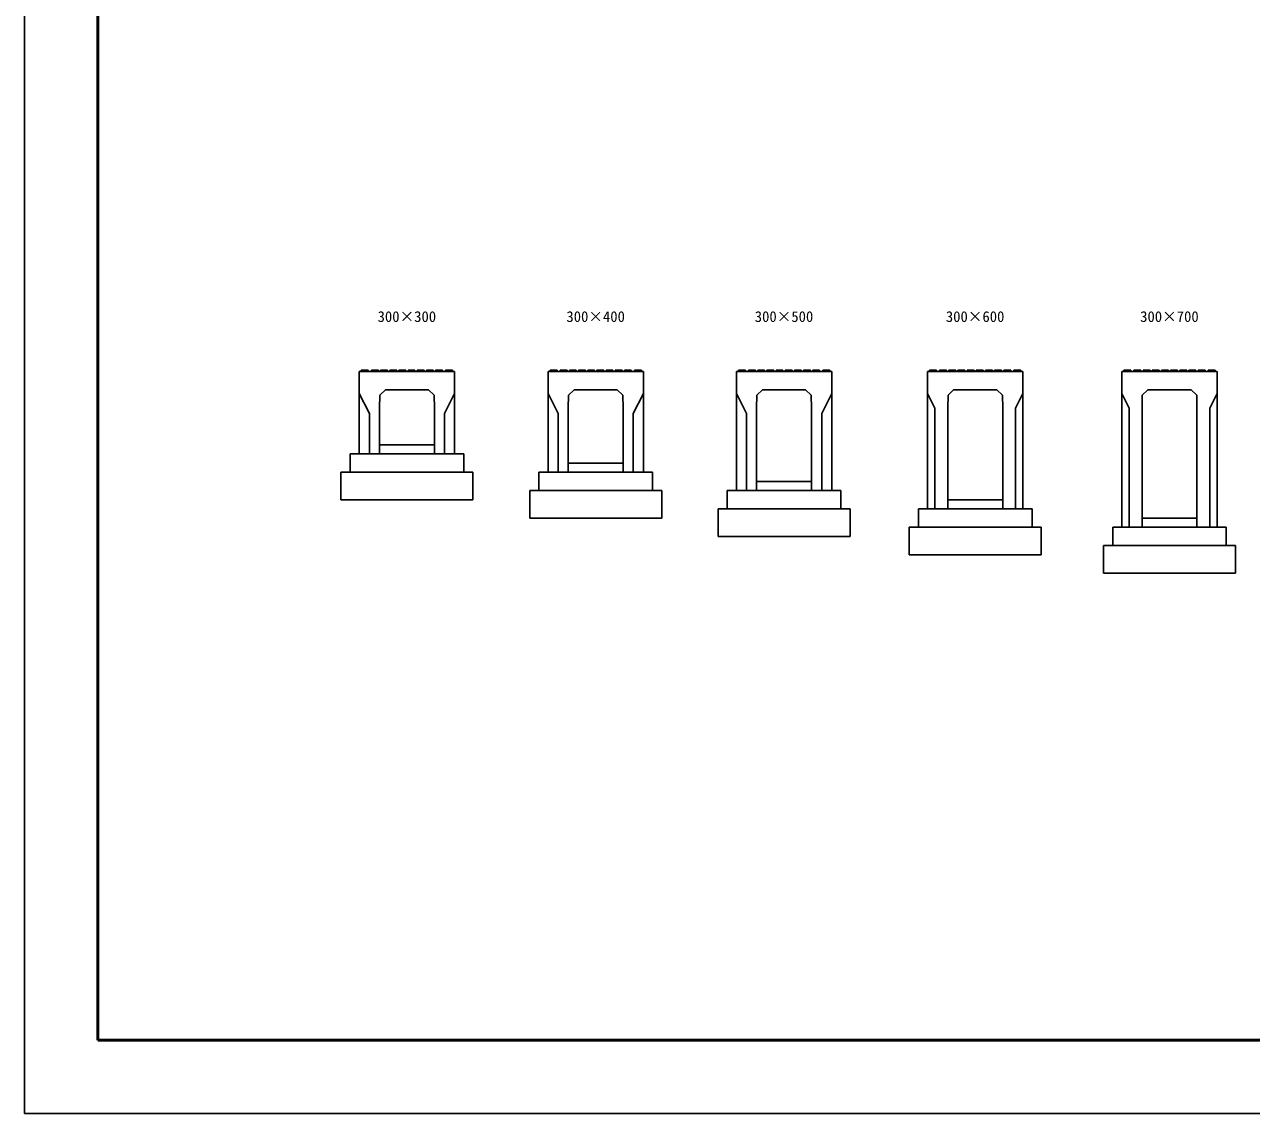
# Model space of a CAD drawing. Units: millimetres, scale not verified. Extents: x -16800 to 16800, y -5940 to 5940.
# Drawn here: x -16800 to -10107, y -5940 to 0 of the extents above; entities that cross this region are included whole.
import ezdxf
from ezdxf.enums import TextEntityAlignment as Align

# ---------------------------------------------------------------- set-up
doc = ezdxf.new("R2010")
doc.units = ezdxf.units.MM
doc.header["$LTSCALE"] = 20
for name, color, linetype, lineweight in [('0-1_Defpoints', 5, 'Continuous', 25), ('0-2_HATCH', 6, 'Continuous', 25), ('0-5_OUTLINE', 3, 'Continuous', 25), ('0-6_TXT', 7, 'Continuous', 25), ('0-7_WAKU', 3, 'Continuous', 25)]:
    doc.layers.add(name, color=color, linetype=linetype, lineweight=lineweight)
doc.styles.add('ＭＳ ゴシック', font='')
doc.styles.get('ＭＳ ゴシック').set_extended_font_data('MS Gothic')

msp = doc.modelspace()

# ---------------------------------------------------------------- linework, layer by layer
at = {"layer": '0-1_Defpoints'}
msp.add_lwpolyline([(-16800, -5940), (0, -5940), (0, 5940), (-16800, 5940)], close=True, dxfattribs=at)
at = {"layer": '0-2_HATCH'}
for p, q in [((-14963.94, -1892.13), (-14962.94, -1885.63)), ((-14962.94, -1885.63), (-14924.94, -1885.63)), ((-14923.94, -1892.13), (-14924.94, -1885.63)), ((-14908.94, -1892.13), (-14907.94, -1885.63)), ((-14907.94, -1885.63), (-14869.94, -1885.63)), ((-14868.94, -1892.13), (-14869.94, -1885.63)), ((-14858.94, -1892.13), (-14857.94, -1885.63)), ((-14857.94, -1885.63), (-14819.94, -1885.63)), ((-14818.94, -1892.13), (-14819.94, -1885.63)), ((-14808.94, -1892.13), (-14807.94, -1885.63)), ((-14807.94, -1885.63), (-14769.94, -1885.63)), ((-14768.94, -1892.13), (-14769.94, -1885.63)), ((-14758.94, -1892.13), (-14757.94, -1885.63)), ((-14757.94, -1885.63), (-14719.94, -1885.63)), ((-14718.94, -1892.13), (-14719.94, -1885.63)), ((-14708.94, -1892.13), (-14707.94, -1885.63)), ((-14669.94, -1885.63), (-14707.94, -1885.63)), ((-14668.94, -1892.13), (-14669.94, -1885.63)), ((-14658.94, -1892.13), (-14657.94, -1885.63)), ((-14619.94, -1885.63), (-14657.94, -1885.63)), ((-14618.94, -1892.13), (-14619.94, -1885.63)), ((-14608.94, -1892.13), (-14607.94, -1885.63)), ((-14569.94, -1885.63), (-14607.94, -1885.63)), ((-14568.94, -1892.13), (-14569.94, -1885.63)), ((-14558.94, -1892.13), (-14557.94, -1885.63)), ((-14519.94, -1885.63), (-14557.94, -1885.63)), ((-14518.94, -1892.13), (-14519.94, -1885.63)), ((-14503.94, -1892.13), (-14502.94, -1885.63)), ((-14464.94, -1885.63), (-14502.94, -1885.63)), ((-14463.94, -1892.13), (-14464.94, -1885.63)), ((-13933.94, -1892.13), (-13932.94, -1885.63)), ((-13932.94, -1885.63), (-13894.94, -1885.63)), ((-13893.94, -1892.13), (-13894.94, -1885.63)), ((-13878.94, -1892.13), (-13877.94, -1885.63)), ((-13877.94, -1885.63), (-13839.94, -1885.63)), ((-13838.94, -1892.13), (-13839.94, -1885.63)), ((-13828.94, -1892.13), (-13827.94, -1885.63)), ((-13827.94, -1885.63), (-13789.94, -1885.63)), ((-13788.94, -1892.13), (-13789.94, -1885.63)), ((-13778.94, -1892.13), (-13777.94, -1885.63)), ((-13777.94, -1885.63), (-13739.94, -1885.63)), ((-13738.94, -1892.13), (-13739.94, -1885.63)), ((-13728.94, -1892.13), (-13727.94, -1885.63)), ((-13727.94, -1885.63), (-13689.94, -1885.63)), ((-13688.94, -1892.13), (-13689.94, -1885.63)), ((-13678.94, -1892.13), (-13677.94, -1885.63)), ((-13639.94, -1885.63), (-13677.94, -1885.63)), ((-13638.94, -1892.13), (-13639.94, -1885.63)), ((-13628.94, -1892.13), (-13627.94, -1885.63)), ((-13589.94, -1885.63), (-13627.94, -1885.63)), ((-13588.94, -1892.13), (-13589.94, -1885.63)), ((-13578.94, -1892.13), (-13577.94, -1885.63)), ((-13539.94, -1885.63), (-13577.94, -1885.63)), ((-13538.94, -1892.13), (-13539.94, -1885.63)), ((-13528.94, -1892.13), (-13527.94, -1885.63)), ((-13489.94, -1885.63), (-13527.94, -1885.63)), ((-13488.94, -1892.13), (-13489.94, -1885.63)), ((-13473.94, -1892.13), (-13472.94, -1885.63)), ((-13434.94, -1885.63), (-13472.94, -1885.63)), ((-13433.94, -1892.13), (-13434.94, -1885.63)), ((-12906.44, -1892.13), (-12905.44, -1885.63)), ((-12905.44, -1885.63), (-12867.44, -1885.63)), ((-12866.44, -1892.13), (-12867.44, -1885.63)), ((-12851.44, -1892.13), (-12850.44, -1885.63)), ((-12850.44, -1885.63), (-12812.44, -1885.63)), ((-12811.44, -1892.13), (-12812.44, -1885.63)), ((-12801.44, -1892.13), (-12800.44, -1885.63)), ((-12800.44, -1885.63), (-12762.44, -1885.63)), ((-12761.44, -1892.13), (-12762.44, -1885.63)), ((-12751.44, -1892.13), (-12750.44, -1885.63)), ((-12750.44, -1885.63), (-12712.44, -1885.63)), ((-12711.44, -1892.13), (-12712.44, -1885.63)), ((-12701.44, -1892.13), (-12700.44, -1885.63)), ((-12700.44, -1885.63), (-12662.44, -1885.63)), ((-12661.44, -1892.13), (-12662.44, -1885.63)), ((-12651.44, -1892.13), (-12650.44, -1885.63)), ((-12612.44, -1885.63), (-12650.44, -1885.63)), ((-12611.44, -1892.13), (-12612.44, -1885.63)), ((-12601.44, -1892.13), (-12600.44, -1885.63)), ((-12562.44, -1885.63), (-12600.44, -1885.63)), ((-12561.44, -1892.13), (-12562.44, -1885.63)), ((-12551.44, -1892.13), (-12550.44, -1885.63)), ((-12512.44, -1885.63), (-12550.44, -1885.63)), ((-12511.44, -1892.13), (-12512.44, -1885.63)), ((-12501.44, -1892.13), (-12500.44, -1885.63)), ((-12462.44, -1885.63), (-12500.44, -1885.63)), ((-12461.44, -1892.13), (-12462.44, -1885.63)), ((-12446.44, -1892.13), (-12445.44, -1885.63)), ((-12407.44, -1885.63), (-12445.44, -1885.63)), ((-12406.44, -1892.13), (-12407.44, -1885.63)), ((-11863.94, -1892.13), (-11862.94, -1885.63)), ((-11862.94, -1885.63), (-11824.94, -1885.63)), ((-11823.94, -1892.13), (-11824.94, -1885.63)), ((-11808.94, -1892.13), (-11807.94, -1885.63)), ((-11807.94, -1885.63), (-11769.94, -1885.63)), ((-11768.94, -1892.13), (-11769.94, -1885.63)), ((-11758.94, -1892.13), (-11757.94, -1885.63)), ((-11757.94, -1885.63), (-11719.94, -1885.63)), ((-11718.94, -1892.13), (-11719.94, -1885.63)), ((-11708.94, -1892.13), (-11707.94, -1885.63)), ((-11707.94, -1885.63), (-11669.94, -1885.63)), ((-11668.94, -1892.13), (-11669.94, -1885.63)), ((-11658.94, -1892.13), (-11657.94, -1885.63)), ((-11657.94, -1885.63), (-11619.94, -1885.63)), ((-11618.94, -1892.13), (-11619.94, -1885.63)), ((-11608.94, -1892.13), (-11607.94, -1885.63)), ((-11569.94, -1885.63), (-11607.94, -1885.63)), ((-11568.94, -1892.13), (-11569.94, -1885.63)), ((-11558.94, -1892.13), (-11557.94, -1885.63)), ((-11519.94, -1885.63), (-11557.94, -1885.63)), ((-11518.94, -1892.13), (-11519.94, -1885.63)), ((-11508.94, -1892.13), (-11507.94, -1885.63)), ((-11469.94, -1885.63), (-11507.94, -1885.63)), ((-11468.94, -1892.13), (-11469.94, -1885.63)), ((-11458.94, -1892.13), (-11457.94, -1885.63)), ((-11419.94, -1885.63), (-11457.94, -1885.63)), ((-11418.94, -1892.13), (-11419.94, -1885.63)), ((-11403.94, -1892.13), (-11402.94, -1885.63)), ((-11364.94, -1885.63), (-11402.94, -1885.63)), ((-11363.94, -1892.13), (-11364.94, -1885.63)), ((-10803.94, -1892.13), (-10802.94, -1885.63)), ((-10802.94, -1885.63), (-10764.94, -1885.63)), ((-10763.94, -1892.13), (-10764.94, -1885.63)), ((-10748.94, -1892.13), (-10747.94, -1885.63)), ((-10747.94, -1885.63), (-10709.94, -1885.63)), ((-10708.94, -1892.13), (-10709.94, -1885.63)), ((-10698.94, -1892.13), (-10697.94, -1885.63)), ((-10697.94, -1885.63), (-10659.94, -1885.63)), ((-10658.94, -1892.13), (-10659.94, -1885.63)), ((-10648.94, -1892.13), (-10647.94, -1885.63)), ((-10647.94, -1885.63), (-10609.94, -1885.63)), ((-10608.94, -1892.13), (-10609.94, -1885.63)), ((-10598.94, -1892.13), (-10597.94, -1885.63)), ((-10597.94, -1885.63), (-10559.94, -1885.63)), ((-10558.94, -1892.13), (-10559.94, -1885.63)), ((-10548.94, -1892.13), (-10547.94, -1885.63)), ((-10509.94, -1885.63), (-10547.94, -1885.63)), ((-10508.94, -1892.13), (-10509.94, -1885.63)), ((-10498.94, -1892.13), (-10497.94, -1885.63)), ((-10459.94, -1885.63), (-10497.94, -1885.63)), ((-10458.94, -1892.13), (-10459.94, -1885.63)), ((-10448.94, -1892.13), (-10447.94, -1885.63)), ((-10409.94, -1885.63), (-10447.94, -1885.63)), ((-10408.94, -1892.13), (-10409.94, -1885.63)), ((-10398.94, -1892.13), (-10397.94, -1885.63)), ((-10359.94, -1885.63), (-10397.94, -1885.63)), ((-10358.94, -1892.13), (-10359.94, -1885.63)), ((-10343.94, -1892.13), (-10342.94, -1885.63)), ((-10304.94, -1885.63), (-10342.94, -1885.63)), ((-10303.94, -1892.13), (-10304.94, -1885.63))]:
    msp.add_line(p, q, dxfattribs=at)
at = {"layer": '0-5_OUTLINE'}
for p, q in [((-14973.94, -1892.13), (-14973.94, -2342.13)), ((-14453.94, -1892.13), (-14973.94, -1892.13)), ((-14453.94, -1892.13), (-14453.94, -2342.13)), ((-13943.94, -1892.13), (-13943.94, -2442.13)), ((-13423.94, -1892.13), (-13943.94, -1892.13)), ((-13423.94, -1892.13), (-13423.94, -2442.13)), ((-12916.44, -1892.13), (-12916.44, -2542.13)), ((-12396.44, -1892.13), (-12916.44, -1892.13)), ((-12396.44, -1892.13), (-12396.44, -2542.13)), ((-11873.94, -1892.13), (-11873.94, -2642.13)), ((-11353.94, -1892.13), (-11873.94, -1892.13)), ((-11353.94, -1892.13), (-11353.94, -2642.13)), ((-10813.94, -1892.13), (-10813.94, -2742.13)), ((-10293.94, -1892.13), (-10813.94, -1892.13)), ((-10293.94, -1892.13), (-10293.94, -2742.13)), ((-14862.19, -2022.13), (-14831.44, -1992.13)), ((-13832.19, -2022.13), (-13801.44, -1992.13)), ((-13801.44, -1992.13), (-13566.44, -1992.13)), ((-12773.94, -1992.13), (-12804.69, -2022.13)), ((-12773.94, -1992.13), (-12538.94, -1992.13)), ((-12538.94, -1992.13), (-12508.19, -2022.13)), ((-11731.44, -1992.13), (-11762.19, -2022.13)), ((-10702.19, -2022.13), (-10671.44, -1992.13)), ((-10671.44, -1992.13), (-10436.44, -1992.13)), ((-14973.94, -2012.13), (-14918.94, -2122.13)), ((-14862.19, -2022.13), (-14863.94, -2092.13)), ((-14563.94, -2092.13), (-14565.69, -2022.13)), ((-14453.94, -2012.13), (-14508.94, -2122.13)), ((-13832.19, -2022.13), (-13833.94, -2092.13)), ((-13423.94, -2012.13), (-13478.94, -2122.13)), ((-12916.44, -2012.13), (-12861.44, -2122.13)), ((-12804.69, -2022.13), (-12806.44, -2092.13)), ((-12506.44, -2092.13), (-12508.19, -2022.13)), ((-11873.94, -2012.13), (-11833.94, -2092.13)), ((-11762.19, -2022.13), (-11763.94, -2092.13)), ((-11463.94, -2092.13), (-11465.69, -2022.13)), ((-11353.94, -2012.13), (-11393.94, -2092.13)), ((-10813.94, -2012.13), (-10773.94, -2092.13)), ((-10702.19, -2022.13), (-10703.94, -2092.13)), ((-14918.94, -2122.13), (-14918.94, -2342.13)), ((-14863.94, -2092.13), (-14863.94, -2342.13)), ((-14563.94, -2092.13), (-14563.94, -2342.13)), ((-14508.94, -2122.13), (-14508.94, -2342.13)), ((-13833.94, -2092.13), (-13833.94, -2442.13)), ((-13533.94, -2092.13), (-13533.94, -2442.13)), ((-13478.94, -2122.13), (-13478.94, -2442.13)), ((-12861.44, -2122.13), (-12861.44, -2542.13)), ((-12806.44, -2092.13), (-12806.44, -2542.13)), ((-12506.44, -2092.13), (-12506.44, -2542.13)), ((-11833.94, -2092.13), (-11833.94, -2642.13)), ((-11763.94, -2092.13), (-11763.94, -2642.13)), ((-11393.94, -2092.13), (-11393.94, -2642.13)), ((-10773.94, -2092.13), (-10773.94, -2742.13)), ((-10703.94, -2092.13), (-10703.94, -2742.13)), ((-10403.94, -2092.13), (-10403.94, -2742.13)), ((-15023.94, -2342.13), (-15023.94, -2442.13)), ((-15023.94, -2342.13), (-14403.94, -2342.13)), ((-14973.94, -2342.13), (-14863.94, -2342.13)), ((-14863.94, -2292.13), (-14563.94, -2292.13)), ((-14563.94, -2342.13), (-14453.94, -2342.13)), ((-14403.94, -2342.13), (-14403.94, -2442.13)), ((-13833.94, -2392.13), (-13533.94, -2392.13)), ((-15073.94, -2592.13), (-15073.94, -2442.13)), ((-15073.94, -2442.13), (-14353.94, -2442.13)), ((-14353.94, -2592.13), (-14353.94, -2442.13)), ((-13993.94, -2442.13), (-13993.94, -2542.13)), ((-13993.94, -2442.13), (-13373.94, -2442.13)), ((-13943.94, -2442.13), (-13833.94, -2442.13)), ((-13533.94, -2442.13), (-13423.94, -2442.13)), ((-13373.94, -2442.13), (-13373.94, -2542.13)), ((-14043.94, -2692.13), (-14043.94, -2542.13)), ((-14043.94, -2542.13), (-13323.94, -2542.13)), ((-13323.94, -2692.13), (-13323.94, -2542.13)), ((-12966.44, -2542.13), (-12966.44, -2642.13)), ((-12966.44, -2542.13), (-12346.44, -2542.13)), ((-12916.44, -2542.13), (-12806.44, -2542.13)), ((-12806.44, -2492.13), (-12506.44, -2492.13)), ((-12506.44, -2542.13), (-12396.44, -2542.13)), ((-12346.44, -2542.13), (-12346.44, -2642.13)), ((-15073.94, -2592.13), (-14353.94, -2592.13)), ((-11763.94, -2592.13), (-11463.94, -2592.13)), ((-13016.44, -2792.13), (-13016.44, -2642.13)), ((-13016.44, -2642.13), (-12296.44, -2642.13)), ((-12296.44, -2792.13), (-12296.44, -2642.13)), ((-11923.94, -2642.13), (-11923.94, -2742.13)), ((-11923.94, -2642.13), (-11303.94, -2642.13)), ((-11873.94, -2642.13), (-11763.94, -2642.13)), ((-11303.94, -2642.13), (-11303.94, -2742.13)), ((-14043.94, -2692.13), (-13323.94, -2692.13)), ((-11973.94, -2892.13), (-11973.94, -2742.13)), ((-11973.94, -2742.13), (-11253.94, -2742.13)), ((-11253.94, -2892.13), (-11253.94, -2742.13)), ((-10863.94, -2742.13), (-10863.94, -2842.13)), ((-10863.94, -2742.13), (-10243.94, -2742.13)), ((-10813.94, -2742.13), (-10703.94, -2742.13)), ((-10703.94, -2692.13), (-10403.94, -2692.13)), ((-10403.94, -2742.13), (-10293.94, -2742.13)), ((-10243.94, -2742.13), (-10243.94, -2842.13)), ((-13016.44, -2792.13), (-12296.44, -2792.13)), ((-10913.94, -2992.13), (-10913.94, -2842.13)), ((-10913.94, -2842.13), (-10193.94, -2842.13)), ((-10193.94, -2992.13), (-10193.94, -2842.13)), ((-11973.94, -2892.13), (-11253.94, -2892.13)), ((-10913.94, -2992.13), (-10193.94, -2992.13))]:
    msp.add_line(p, q, dxfattribs=at)
for points in [[(-14831.44, -1992.13), (-14596.44, -1992.13), (-14565.69, -2022.13)], [(-13533.94, -2092.13), (-13535.69, -2022.13), (-13566.44, -1992.13)], [(-11731.44, -1992.13), (-11496.44, -1992.13), (-11465.69, -2022.13)], [(-10403.94, -2092.13), (-10405.69, -2022.13), (-10436.44, -1992.13)], [(-13943.94, -2012.13), (-13888.94, -2122.13), (-13888.94, -2442.13)], [(-12396.44, -2012.13), (-12451.44, -2122.13), (-12451.44, -2542.13)], [(-10293.94, -2012.13), (-10333.94, -2092.13), (-10333.94, -2742.13)], [(-11463.94, -2092.13), (-11463.94, -2642.13), (-11353.94, -2642.13)]]:
    msp.add_lwpolyline(points, dxfattribs=at)
at = {"layer": '0-7_WAKU', "lineweight": 50}
msp.add_lwpolyline([(-16400, -5540), (-400, -5540), (-400, 5540), (-16400, 5540)], close=True, dxfattribs=at)

# ---------------------------------------------------------------- texts
at = {"layer": '0-6_TXT', "style": 'ＭＳ ゴシック'}
for s, p in [('300×300', (-14873.94, -1640)), ('300×400', (-13843.94, -1640)), ('300×500', (-12816.44, -1640)), ('300×600', (-11773.94, -1640)), ('300×700', (-10713.94, -1640))]:
    msp.add_text(s, height=58.65, dxfattribs=at).set_placement(p, align=Align.BOTTOM_LEFT)

doc.saveas('drawing.dxf')
